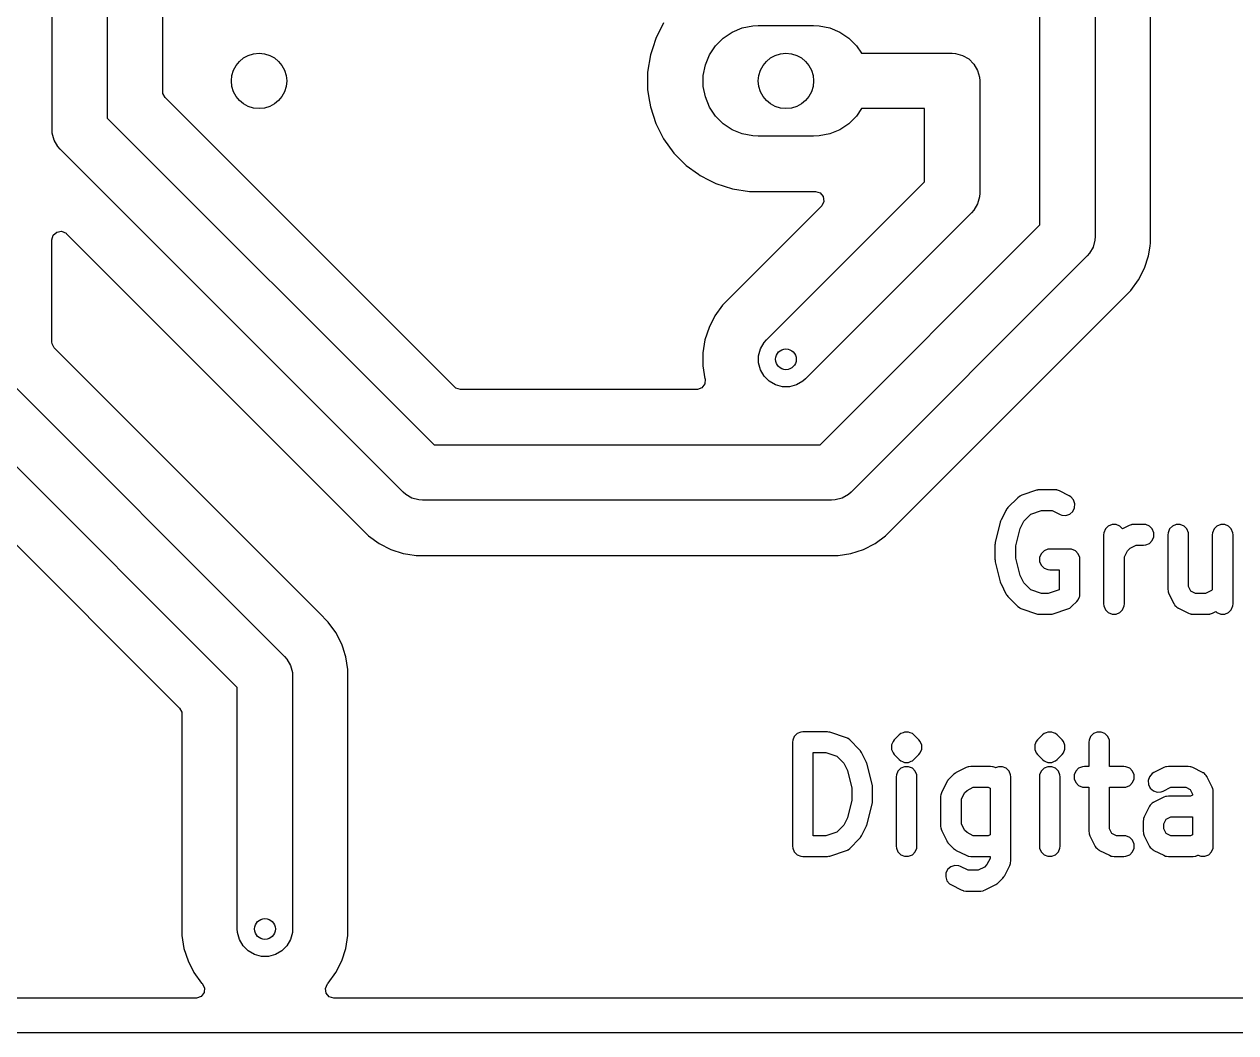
# Model space of a CAD drawing. Extents: x 44.5 to 133, y -119 to -55.5.
# Drawn here: x 60.79 to 78.32, y -119 to -104.42 of the extents above; entities that cross this region are included whole.
import ezdxf

# ---------------------------------------------------------------- set-up
doc = ezdxf.new("R2010")
doc.units = 0
doc.layers.add('BLACK', color=7, linetype='CONTINUOUS')

msp = doc.modelspace()

# ---------------------------------------------------------------- linework, layer by layer
at = {"layer": 'BLACK', "linetype": 'CONTINUOUS'}
for p, q in [((61.996, -95.7678), (61.996, -105.776714)), ((61.196, -105.9424), (61.196, -95.933486)), ((75.4822, -107.322214), (75.4822, -98.8745)), ((76.2822, -99.040186), (76.2822, -107.4879)), ((77.0827, -107.582386), (77.0827, -99.423125)), ((62.7965, -105.393774), (62.7965, -104.192419)), ((70.041132, -104.401151), (69.92676, -104.625616)), ((70.902485, -104.621592), (71.032883, -104.534463)), ((71.032883, -104.534463), (71.177772, -104.474448)), ((71.177772, -104.474448), (71.331586, -104.443852)), ((71.331586, -104.443852), (71.41, -104.44)), ((71.41, -104.44), (72.21, -104.44)), ((72.21, -104.44), (72.288414, -104.443852)), ((72.288414, -104.443852), (72.442228, -104.474448)), ((72.442228, -104.474448), (72.587117, -104.534463)), ((72.587117, -104.534463), (72.717515, -104.621592)), ((69.882934, -104.7605), (69.84891, -104.865215)), ((69.92676, -104.625616), (69.882934, -104.7605)), ((70.704463, -104.862883), (70.791592, -104.732485)), ((70.791592, -104.732485), (70.902485, -104.621592)), ((72.717515, -104.621592), (72.828408, -104.732485)), ((72.828408, -104.732485), (72.900247, -104.84)), ((69.84891, -104.865215), (69.8095, -105.114038)), ((70.644448, -105.007772), (70.704463, -104.862883)), ((72.900247, -104.84), (74.21, -104.84)), ((74.21, -104.84), (74.2102, -104.84)), ((74.2102, -104.84), (74.2117, -104.84)), ((74.2117, -104.84), (74.26391, -104.843422)), ((74.26391, -104.843422), (74.364773, -104.870448)), ((74.364773, -104.870448), (74.455205, -104.922659)), ((74.455205, -104.922659), (74.529041, -104.996495)), ((69.8095, -105.114038), (69.8095, -105.365962)), ((70.613852, -105.161586), (70.644448, -105.007772)), ((74.529041, -104.996495), (74.581252, -105.086927)), ((74.581252, -105.086927), (74.608278, -105.18779)), ((70.613852, -105.318414), (70.613852, -105.161586)), ((74.608278, -105.18779), (74.6117, -105.24)), ((74.6117, -105.24), (74.6117, -106.8626)), ((62.799334, -105.420132), (62.7965, -105.393774)), ((62.832819, -105.481455), (62.799334, -105.420132)), ((69.8095, -105.365962), (69.828231, -105.484225)), ((70.644448, -105.472228), (70.613852, -105.318414)), ((70.704463, -105.617117), (70.644448, -105.472228)), ((67.015945, -109.664581), (62.832819, -105.481455)), ((69.828231, -105.484225), (69.84891, -105.614785)), ((69.84891, -105.614785), (69.92676, -105.854383)), ((70.791592, -105.747515), (70.704463, -105.617117)), ((72.900247, -105.64), (72.828408, -105.747515)), ((73.8117, -105.64), (72.900247, -105.64)), ((73.8117, -106.696914), (73.8117, -105.64)), ((61.996, -105.776714), (66.720686, -110.5014)), ((70.902485, -105.858408), (70.791592, -105.747515)), ((72.828408, -105.747515), (72.717515, -105.858408)), ((61.199422, -105.99461), (61.196, -105.9424)), ((61.226448, -106.095474), (61.199422, -105.99461)), ((69.92676, -105.854383), (70.041132, -106.078848)), ((71.032883, -105.945537), (70.902485, -105.858408)), ((71.177772, -106.005552), (71.032883, -105.945537)), ((72.587117, -105.945537), (72.442228, -106.005552)), ((72.717515, -105.858408), (72.587117, -105.945537)), ((61.278659, -106.185905), (61.226448, -106.095474)), ((70.041132, -106.078848), (70.189201, -106.282649)), ((71.331586, -106.036148), (71.177772, -106.005552)), ((71.41, -106.04), (71.331586, -106.036148)), ((72.21, -106.04), (71.41, -106.04)), ((72.288414, -106.036148), (72.21, -106.04)), ((72.442228, -106.005552), (72.288414, -106.036148)), ((61.313157, -106.225243), (61.278659, -106.185905)), ((66.272157, -111.184243), (61.313157, -106.225243)), ((70.189201, -106.282649), (70.189205, -106.282654)), ((70.189205, -106.282654), (70.367345, -106.460794)), ((70.367345, -106.460794), (70.36735, -106.460798)), ((70.36735, -106.460798), (70.545117, -106.589952)), ((70.545117, -106.589952), (70.571155, -106.60887)), ((70.571155, -106.60887), (70.700513, -106.674781)), ((70.700513, -106.674781), (70.795616, -106.723239)), ((71.527157, -108.981457), (73.8117, -106.696914)), ((70.795616, -106.723239), (70.795618, -106.723239)), ((70.795618, -106.723239), (70.795621, -106.723241)), ((70.795621, -106.723241), (71.035215, -106.80109)), ((71.035215, -106.80109), (71.284038, -106.8405)), ((71.284038, -106.8405), (71.284039, -106.8405)), ((71.284039, -106.8405), (72.236674, -106.8405)), ((72.236674, -106.8405), (72.303713, -106.860185)), ((72.303713, -106.860185), (72.349468, -106.912989)), ((74.6117, -106.8626), (74.608278, -106.91481)), ((72.330387, -107.045703), (72.324355, -107.052181)), ((72.359412, -106.982147), (72.330387, -107.045703)), ((72.349468, -106.912989), (72.359412, -106.982147)), ((74.581252, -107.015674), (74.529041, -107.106105)), ((74.608278, -106.91481), (74.581252, -107.015674)), ((72.324355, -107.052181), (70.894312, -108.482223)), ((74.494543, -107.145443), (72.092843, -109.547143)), ((74.529041, -107.106105), (74.494543, -107.145443)), ((72.303014, -110.5014), (75.4822, -107.322214)), ((61.1933, -107.536826), (61.212985, -107.469787)), ((61.1933, -109.013174), (61.1933, -107.536826)), ((61.212985, -107.469787), (61.265789, -107.424032)), ((61.265789, -107.424032), (61.334947, -107.414088)), ((61.334947, -107.414088), (61.398503, -107.443113)), ((61.398503, -107.443113), (61.404981, -107.449145)), ((61.404981, -107.449145), (65.772926, -111.81709)), ((76.278778, -107.54011), (76.251752, -107.640974)), ((76.2822, -107.4879), (76.278778, -107.54011)), ((76.199541, -107.731405), (76.165043, -107.770743)), ((76.251752, -107.640974), (76.199541, -107.731405)), ((77.05314, -107.769018), (77.075285, -107.629199)), ((77.075285, -107.629199), (77.0827, -107.582386)), ((76.165043, -107.770743), (72.751543, -111.184243)), ((76.994747, -107.948732), (77.05314, -107.769018)), ((76.90896, -108.117099), (76.994747, -107.948732)), ((73.250774, -111.81709), (76.79789, -108.269974)), ((76.79789, -108.269974), (76.90896, -108.117099)), ((70.894312, -108.482223), (70.78324, -108.6351)), ((70.78324, -108.6351), (70.697454, -108.803463)), ((70.697454, -108.803463), (70.639059, -108.983181)), ((61.196134, -109.039532), (61.1933, -109.013174)), ((61.229619, -109.100855), (61.196134, -109.039532)), ((63.155522, -111.026759), (61.229619, -109.100855)), ((70.639059, -108.983181), (70.6095, -109.169813)), ((71.413422, -109.21209), (71.440448, -109.111226)), ((71.440448, -109.111226), (71.492659, -109.020795)), ((71.492659, -109.020795), (71.527157, -108.981457)), ((70.6095, -109.169813), (70.6095, -109.358786)), ((71.413422, -109.31651), (71.413422, -109.21209)), ((71.440448, -109.417374), (71.413422, -109.31651)), ((60.3928, -109.396114), (64.558643, -113.561958)), ((70.6095, -109.358786), (70.63906, -109.545421)), ((71.492659, -109.507805), (71.440448, -109.417374)), ((67.036587, -109.681215), (67.015945, -109.664581)), ((70.595503, -109.674561), (70.530573, -109.700367)), ((70.636173, -109.617748), (70.595503, -109.674561)), ((70.639555, -109.550272), (70.636173, -109.617748)), ((70.63906, -109.545421), (70.639671, -109.547966)), ((70.639822, -109.55023), (70.639555, -109.550272)), ((70.639671, -109.547966), (70.639621, -109.548961)), ((70.639621, -109.548961), (70.639822, -109.55023)), ((71.566495, -109.581641), (71.492659, -109.507805)), ((71.656926, -109.633852), (71.566495, -109.581641)), ((71.75779, -109.660878), (71.656926, -109.633852)), ((71.86221, -109.660878), (71.75779, -109.660878)), ((71.963074, -109.633852), (71.86221, -109.660878)), ((72.053505, -109.581641), (71.963074, -109.633852)), ((72.092843, -109.547143), (72.053505, -109.581641)), ((63.8758, -114.010485), (59.709957, -109.844643)), ((67.103626, -109.7009), (67.036587, -109.681215)), ((70.519094, -109.7009), (67.103626, -109.7009)), ((70.530573, -109.700367), (70.519094, -109.7009)), ((66.720686, -110.5014), (72.303014, -110.5014)), ((59.803281, -111.070044), (63.038981, -114.305744)), ((65.057873, -112.92911), (63.155522, -111.026759)), ((66.311495, -111.218741), (66.272157, -111.184243)), ((66.401926, -111.270952), (66.311495, -111.218741)), ((72.712205, -111.218741), (72.621774, -111.270952)), ((72.751543, -111.184243), (72.712205, -111.218741)), ((75.18546, -111.247536), (75.16273, -111.266191)), ((75.190441, -111.245472), (75.18546, -111.247536)), ((75.194511, -111.241943), (75.190441, -111.245472)), ((75.221362, -111.229955), (75.194511, -111.241943)), ((75.435647, -111.158526), (75.221362, -111.229955)), ((75.450156, -111.155226), (75.435647, -111.158526)), ((75.453818, -111.15371), (75.450156, -111.155226)), ((75.459126, -111.153187), (75.453818, -111.15371)), ((75.464321, -111.152006), (75.459126, -111.153187)), ((75.46827, -111.152286), (75.464321, -111.152006)), ((75.483082, -111.150828), (75.46827, -111.152286)), ((75.697368, -111.150828), (75.483082, -111.150828)), ((75.726632, -111.15371), (75.697368, -111.150828)), ((75.731612, -111.155773), (75.726632, -111.15371)), ((75.736987, -111.156155), (75.731612, -111.155773)), ((75.76445, -111.166664), (75.736987, -111.156155)), ((75.907307, -111.238093), (75.76445, -111.166664)), ((75.932193, -111.253758), (75.907307, -111.238093)), ((75.970539, -111.297973), (75.932193, -111.253758)), ((66.50279, -111.297978), (66.401926, -111.270952)), ((66.555, -111.3014), (66.50279, -111.297978)), ((72.4687, -111.3014), (66.555, -111.3014)), ((72.52091, -111.297978), (72.4687, -111.3014)), ((72.621774, -111.270952), (72.52091, -111.297978)), ((75.004599, -111.427659), (75.001218, -111.431779)), ((75.00744, -111.423146), (75.004599, -111.427659)), ((75.010433, -111.420549), (75.00744, -111.423146)), ((75.019873, -111.409048), (75.010433, -111.420549)), ((75.16273, -111.266191), (75.019873, -111.409048)), ((75.958724, -111.464225), (75.984898, -111.411876)), ((75.989047, -111.353496), (75.970539, -111.297973)), ((75.984898, -111.411876), (75.989047, -111.353496)), ((74.914495, -111.606177), (74.909837, -111.618352)), ((74.918882, -111.5939), (74.914495, -111.606177)), ((74.919526, -111.593029), (74.918882, -111.5939)), ((74.920346, -111.590889), (74.919526, -111.593029)), ((74.991775, -111.448032), (74.920346, -111.590889)), ((74.999702, -111.435438), (74.991775, -111.448032)), ((75.001218, -111.431779), (74.999702, -111.435438)), ((75.196036, -111.710327), (75.249217, -111.603967)), ((75.249217, -111.603967), (75.349823, -111.503361)), ((75.349823, -111.503361), (75.507425, -111.450828)), ((75.507425, -111.450828), (75.661958, -111.450828)), ((75.661958, -111.450828), (75.773142, -111.506421)), ((75.773142, -111.506421), (75.800606, -111.51693)), ((75.800606, -111.51693), (75.858986, -111.521079)), ((75.858986, -111.521079), (75.914508, -111.502572)), ((75.914508, -111.502572), (75.958724, -111.464225)), ((74.908989, -111.621591), (74.837561, -111.907305)), ((74.90976, -111.619432), (74.908989, -111.621591)), ((74.909837, -111.618352), (74.90976, -111.619432)), ((75.133082, -111.962148), (75.196036, -111.710327)), ((76.407392, -111.771564), (76.40451, -111.800828)), ((76.42979, -111.717492), (76.407392, -111.771564)), ((76.471174, -111.676108), (76.42979, -111.717492)), ((76.525246, -111.65371), (76.471174, -111.676108)), ((76.583774, -111.65371), (76.525246, -111.65371)), ((76.637846, -111.676108), (76.583774, -111.65371)), ((76.676649, -111.714911), (76.637846, -111.676108)), ((76.773142, -111.666664), (76.676649, -111.714911)), ((76.800606, -111.656155), (76.773142, -111.666664)), ((76.80598, -111.655773), (76.800606, -111.656155)), ((76.810961, -111.65371), (76.80598, -111.655773)), ((76.840225, -111.650828), (76.810961, -111.65371)), ((76.983082, -111.650828), (76.840225, -111.650828)), ((77.012346, -111.65371), (76.983082, -111.650828)), ((77.066418, -111.676108), (77.012346, -111.65371)), ((77.107802, -111.717492), (77.066418, -111.676108)), ((77.1302, -111.771564), (77.107802, -111.717492)), ((77.1302, -111.830092), (77.1302, -111.771564)), ((77.335963, -111.771564), (77.333081, -111.800828)), ((77.358361, -111.717492), (77.335963, -111.771564)), ((77.399745, -111.676108), (77.358361, -111.717492)), ((77.453817, -111.65371), (77.399745, -111.676108)), ((77.512345, -111.65371), (77.453817, -111.65371)), ((77.566417, -111.676108), (77.512345, -111.65371)), ((77.607801, -111.717492), (77.566417, -111.676108)), ((77.630199, -111.771564), (77.607801, -111.717492)), ((77.633081, -111.800828), (77.630199, -111.771564)), ((77.978821, -111.771564), (77.975939, -111.800828)), ((78.001219, -111.717492), (77.978821, -111.771564)), ((78.042603, -111.676108), (78.001219, -111.717492)), ((78.096675, -111.65371), (78.042603, -111.676108)), ((78.155203, -111.65371), (78.096675, -111.65371)), ((78.209275, -111.676108), (78.155203, -111.65371)), ((78.250659, -111.717492), (78.209275, -111.676108)), ((78.273057, -111.771564), (78.250659, -111.717492)), ((78.275939, -111.800828), (78.273057, -111.771564)), ((65.772926, -111.81709), (65.925801, -111.92816)), ((65.925801, -111.92816), (66.094168, -112.013947)), ((72.929532, -112.013947), (73.097899, -111.92816)), ((73.097899, -111.92816), (73.250774, -111.81709)), ((74.833584, -111.938581), (74.833082, -111.943685)), ((74.833082, -111.943685), (74.833082, -112.157971)), ((74.834878, -111.925443), (74.833259, -111.936394)), ((74.833259, -111.936394), (74.833584, -111.938581)), ((74.835964, -111.914421), (74.834878, -111.925443)), ((74.836811, -111.912376), (74.835964, -111.914421)), ((74.837561, -111.907305), (74.836811, -111.912376)), ((76.40451, -111.800828), (76.40451, -112.800828)), ((76.786221, -111.995535), (76.875635, -111.950828)), ((76.875635, -111.950828), (76.983082, -111.950828)), ((76.983082, -111.950828), (77.012346, -111.947946)), ((77.012346, -111.947946), (77.066418, -111.925548)), ((77.066418, -111.925548), (77.107802, -111.884164)), ((77.107802, -111.884164), (77.1302, -111.830092)), ((77.333081, -111.800828), (77.333081, -112.586542)), ((77.633081, -112.551132), (77.633081, -111.800828)), ((77.975939, -111.800828), (77.975939, -112.595839)), ((78.275939, -112.800828), (78.275939, -111.800828)), ((66.094168, -112.013947), (66.273882, -112.07234)), ((66.273882, -112.07234), (66.34387, -112.083425)), ((66.34387, -112.083425), (66.460513, -112.1019)), ((66.460513, -112.1019), (66.460518, -112.1019)), ((66.460518, -112.1019), (72.563186, -112.1019)), ((72.563186, -112.1019), (72.749818, -112.07234)), ((72.749818, -112.07234), (72.929532, -112.013947)), ((75.133082, -112.139507), (75.133082, -111.962148)), ((75.501219, -112.074635), (75.478821, -112.128707)), ((75.478821, -112.128707), (75.478821, -112.187235)), ((75.542603, -112.033251), (75.501219, -112.074635)), ((75.596675, -112.010853), (75.542603, -112.033251)), ((75.625939, -112.007971), (75.596675, -112.010853)), ((75.911653, -112.007971), (75.625939, -112.007971)), ((75.940917, -112.010853), (75.911653, -112.007971)), ((75.994989, -112.033251), (75.940917, -112.010853)), ((76.036373, -112.074635), (75.994989, -112.033251)), ((76.058771, -112.128707), (76.036373, -112.074635)), ((76.061653, -112.157971), (76.058771, -112.128707)), ((76.70451, -112.121952), (76.749217, -112.032538)), ((76.70451, -112.800828), (76.70451, -112.121952)), ((76.749217, -112.032538), (76.786221, -111.995535)), ((74.833082, -112.157971), (74.833584, -112.163074)), ((74.833584, -112.163074), (74.833259, -112.165262)), ((74.833259, -112.165262), (74.834878, -112.176212)), ((74.834878, -112.176212), (74.835964, -112.187235)), ((74.835964, -112.187235), (74.836811, -112.189279)), ((74.836811, -112.189279), (74.837561, -112.194351)), ((74.837561, -112.194351), (74.908989, -112.480065)), ((75.196036, -112.391328), (75.133082, -112.139507)), ((75.478821, -112.187235), (75.501219, -112.241307)), ((75.501219, -112.241307), (75.542603, -112.282691)), ((75.542603, -112.282691), (75.596675, -112.305089)), ((75.596675, -112.305089), (75.625939, -112.307971)), ((76.061653, -112.657971), (76.061653, -112.157971)), ((74.908989, -112.480065), (74.90976, -112.482223)), ((74.90976, -112.482223), (74.909837, -112.483304)), ((75.249217, -112.497688), (75.196036, -112.391328)), ((75.625939, -112.307971), (75.761653, -112.307971)), ((75.761653, -112.307971), (75.761653, -112.595839)), ((74.909837, -112.483304), (74.914495, -112.495478)), ((74.914495, -112.495478), (74.918882, -112.507756)), ((74.918882, -112.507756), (74.919526, -112.508626)), ((74.919526, -112.508626), (74.920346, -112.510767)), ((74.920346, -112.510767), (74.991775, -112.653624)), ((74.991775, -112.653624), (74.999702, -112.666217)), ((75.349822, -112.598294), (75.249217, -112.497688)), ((75.507425, -112.650828), (75.349822, -112.598294)), ((75.601596, -112.650828), (75.507425, -112.650828)), ((75.759198, -112.598294), (75.601596, -112.650828)), ((75.761653, -112.595839), (75.759198, -112.598294)), ((77.333081, -112.586542), (77.335963, -112.615806)), ((77.335963, -112.615806), (77.338024, -112.620783)), ((77.338024, -112.620783), (77.338407, -112.626161)), ((77.338407, -112.626161), (77.348917, -112.653624)), ((77.348917, -112.653624), (77.420346, -112.796482)), ((77.666313, -112.617596), (77.633081, -112.551132)), ((77.732777, -112.650828), (77.666313, -112.617596)), ((77.876243, -112.650828), (77.732777, -112.650828)), ((77.965655, -112.606122), (77.876243, -112.650828)), ((77.975939, -112.595839), (77.965655, -112.606122)), ((74.999702, -112.666217), (75.001218, -112.669877)), ((75.001218, -112.669877), (75.004599, -112.673996)), ((75.004599, -112.673996), (75.00744, -112.67851)), ((75.00744, -112.67851), (75.010433, -112.681106)), ((75.010433, -112.681106), (75.019873, -112.692608)), ((75.019873, -112.692608), (75.16273, -112.835466)), ((75.946292, -112.835465), (76.01772, -112.764036)), ((76.01772, -112.764036), (76.036374, -112.741306)), ((76.036374, -112.741306), (76.053426, -112.700138)), ((76.053426, -112.700138), (76.058771, -112.687235)), ((76.058771, -112.687235), (76.061653, -112.657971)), ((76.40451, -112.800828), (76.407392, -112.830092)), ((76.407392, -112.830092), (76.42979, -112.884164)), ((76.67923, -112.884164), (76.701628, -112.830092)), ((76.701628, -112.830092), (76.70451, -112.800828)), ((77.420346, -112.796482), (77.423426, -112.801376)), ((77.423426, -112.801376), (77.424196, -112.803684)), ((77.424196, -112.803684), (77.426688, -112.806557)), ((77.426688, -112.806557), (77.436011, -112.821368)), ((77.436011, -112.821368), (77.450222, -112.833692)), ((78.250659, -112.884164), (78.273057, -112.830092)), ((78.273057, -112.830092), (78.275939, -112.800828)), ((65.19149, -113.062727), (65.057873, -112.92911)), ((75.16273, -112.835466), (75.18546, -112.854121)), ((75.18546, -112.854121), (75.190439, -112.856183)), ((75.190439, -112.856183), (75.194511, -112.859715)), ((75.194511, -112.859715), (75.221362, -112.871703)), ((75.221362, -112.871703), (75.435648, -112.943131)), ((75.435648, -112.943131), (75.45016, -112.94643)), ((75.45016, -112.94643), (75.453818, -112.947946)), ((75.453818, -112.947946), (75.45912, -112.948468)), ((75.45912, -112.948468), (75.464322, -112.949651)), ((75.464322, -112.949651), (75.468276, -112.949369)), ((75.468276, -112.949369), (75.483082, -112.950828)), ((75.483082, -112.950828), (75.625939, -112.950828)), ((75.625939, -112.950828), (75.640744, -112.949369)), ((75.640744, -112.949369), (75.644699, -112.949651)), ((75.644699, -112.949651), (75.6499, -112.948468)), ((75.6499, -112.948468), (75.655203, -112.947946)), ((75.655203, -112.947946), (75.65886, -112.94643)), ((75.65886, -112.94643), (75.673373, -112.943131)), ((75.673373, -112.943131), (75.887659, -112.871703)), ((75.887659, -112.871703), (75.91451, -112.859715)), ((75.91451, -112.859715), (75.918583, -112.856181)), ((75.918583, -112.856181), (75.923561, -112.85412)), ((75.923561, -112.85412), (75.946292, -112.835465)), ((76.42979, -112.884164), (76.471174, -112.925548)), ((76.471174, -112.925548), (76.525246, -112.947946)), ((76.525246, -112.947946), (76.583774, -112.947946)), ((76.583774, -112.947946), (76.637846, -112.925548)), ((76.637846, -112.925548), (76.67923, -112.884164)), ((77.450222, -112.833692), (77.462543, -112.847899)), ((77.462543, -112.847899), (77.47735, -112.85722)), ((77.47735, -112.85722), (77.480226, -112.859714)), ((77.480226, -112.859714), (77.482534, -112.860483)), ((77.482534, -112.860483), (77.487428, -112.863564)), ((77.487428, -112.863564), (77.630286, -112.934992)), ((77.630286, -112.934992), (77.657749, -112.945502)), ((77.657749, -112.945502), (77.663124, -112.945883)), ((77.663124, -112.945883), (77.668103, -112.947946)), ((77.668103, -112.947946), (77.697367, -112.950828)), ((77.697367, -112.950828), (77.911653, -112.950828)), ((77.911653, -112.950828), (77.940917, -112.947946)), ((77.940917, -112.947946), (77.945895, -112.945883)), ((77.945895, -112.945883), (77.951271, -112.945502)), ((77.951271, -112.945502), (77.978735, -112.934992)), ((77.978735, -112.934992), (78.027609, -112.910554)), ((78.027609, -112.910554), (78.042603, -112.925548)), ((78.042603, -112.925548), (78.096675, -112.947946)), ((78.096675, -112.947946), (78.155203, -112.947946)), ((78.155203, -112.947946), (78.209275, -112.925548)), ((78.209275, -112.925548), (78.250659, -112.884164)), ((65.302559, -113.2156), (65.19149, -113.062727)), ((65.388345, -113.383963), (65.302559, -113.2156)), ((65.411696, -113.455828), (65.388345, -113.383963)), ((65.412516, -113.458353), (65.411696, -113.455828)), ((65.44674, -113.563681), (65.412516, -113.458353)), ((64.558643, -113.561958), (64.593141, -113.601295)), ((64.593141, -113.601295), (64.645352, -113.691726)), ((64.645352, -113.691726), (64.645352, -113.691727)), ((64.645352, -113.691727), (64.672378, -113.79259)), ((65.4763, -113.750313), (65.44674, -113.563681)), ((64.672378, -113.79259), (64.6758, -113.8448)), ((64.6758, -113.8448), (64.6758, -117.5)), ((65.4763, -116.957553), (65.4763, -113.750313)), ((63.8758, -117.5), (63.8758, -114.010485)), ((63.038981, -114.305744), (63.072466, -114.367067)), ((63.072466, -114.367067), (63.0753, -114.393425)), ((63.0753, -114.393425), (63.0753, -117.594486)), ((71.92979, -114.717492), (71.907392, -114.771564)), ((71.971174, -114.676108), (71.92979, -114.717492)), ((72.025246, -114.65371), (71.971174, -114.676108)), ((72.05451, -114.650828), (72.025246, -114.65371)), ((72.411653, -114.650828), (72.05451, -114.650828)), ((72.426464, -114.652286), (72.411653, -114.650828)), ((72.430414, -114.652006), (72.426464, -114.652286)), ((72.435608, -114.653187), (72.430414, -114.652006)), ((72.440917, -114.65371), (72.435608, -114.653187)), ((72.444579, -114.655227), (72.440917, -114.65371)), ((72.459087, -114.658526), (72.444579, -114.655227)), ((72.673373, -114.729954), (72.459087, -114.658526)), ((72.700224, -114.741943), (72.673373, -114.729954)), ((72.704294, -114.745473), (72.700224, -114.741943)), ((72.709274, -114.747536), (72.704294, -114.745473)), ((72.732005, -114.766191), (72.709274, -114.747536)), ((73.448443, -114.694763), (73.377015, -114.766192)), ((73.471174, -114.676108), (73.448443, -114.694763)), ((73.471175, -114.676107), (73.471174, -114.676108)), ((73.502849, -114.662987), (73.471175, -114.676107)), ((73.525246, -114.65371), (73.502849, -114.662987)), ((73.583774, -114.65371), (73.525246, -114.65371)), ((73.606171, -114.662987), (73.583774, -114.65371)), ((73.637845, -114.676107), (73.606171, -114.662987)), ((73.660576, -114.694762), (73.637845, -114.676107)), ((73.732005, -114.766191), (73.660576, -114.694762)), ((75.519872, -114.694763), (75.448444, -114.766192)), ((75.542603, -114.676108), (75.519872, -114.694763)), ((75.542604, -114.676107), (75.542603, -114.676108)), ((75.574278, -114.662987), (75.542604, -114.676107)), ((75.596675, -114.65371), (75.574278, -114.662987)), ((75.655203, -114.65371), (75.596675, -114.65371)), ((75.6776, -114.662987), (75.655203, -114.65371)), ((75.709274, -114.676107), (75.6776, -114.662987)), ((75.732005, -114.694762), (75.709274, -114.676107)), ((75.803434, -114.766191), (75.732005, -114.694762)), ((76.215505, -114.717492), (76.193107, -114.771564)), ((76.256889, -114.676108), (76.215505, -114.717492)), ((76.310961, -114.65371), (76.256889, -114.676108)), ((76.369489, -114.65371), (76.310961, -114.65371)), ((76.423561, -114.676108), (76.369489, -114.65371)), ((76.464945, -114.717492), (76.423561, -114.676108)), ((76.487343, -114.771564), (76.464945, -114.717492)), ((71.907392, -114.771564), (71.90451, -114.800828)), ((71.90451, -114.800828), (71.90451, -116.300828)), ((72.874862, -114.909048), (72.732005, -114.766191)), ((72.884302, -114.92055), (72.874862, -114.909048)), ((72.887295, -114.923146), (72.884302, -114.92055)), ((72.890133, -114.927655), (72.887295, -114.923146)), ((72.893517, -114.931778), (72.890133, -114.927655)), ((72.895033, -114.93544), (72.893517, -114.931778)), ((73.338191, -114.837619), (73.335964, -114.842995)), ((73.335964, -114.842995), (73.335964, -114.901521)), ((73.335964, -114.901521), (73.33819, -114.906894)), ((73.33819, -114.906894), (73.358361, -114.955592)), ((73.358361, -114.788922), (73.338191, -114.837619)), ((73.358365, -114.788917), (73.358361, -114.788922)), ((73.377015, -114.766192), (73.358365, -114.788917)), ((73.75066, -114.788922), (73.732005, -114.766191)), ((73.773057, -114.842994), (73.75066, -114.788922)), ((73.75066, -114.955592), (73.773057, -114.90152)), ((73.773057, -114.90152), (73.773057, -114.842994)), ((75.40962, -114.837619), (75.407393, -114.842995)), ((75.407393, -114.842995), (75.407393, -114.901521)), ((75.407393, -114.901521), (75.409619, -114.906894)), ((75.409619, -114.906894), (75.42979, -114.955592)), ((75.42979, -114.788922), (75.40962, -114.837619)), ((75.429794, -114.788917), (75.42979, -114.788922)), ((75.448444, -114.766192), (75.429794, -114.788917)), ((75.822089, -114.788922), (75.803434, -114.766191)), ((75.844486, -114.842994), (75.822089, -114.788922)), ((75.822089, -114.955592), (75.844486, -114.90152)), ((75.844486, -114.90152), (75.844486, -114.842994)), ((76.193107, -114.771564), (76.190225, -114.800828)), ((76.190225, -114.800828), (76.190225, -115.150828)), ((76.490225, -114.800828), (76.487343, -114.771564)), ((76.490225, -115.150828), (76.490225, -114.800828)), ((72.20451, -116.150828), (72.20451, -114.950828)), ((72.20451, -114.950828), (72.387313, -114.950828)), ((72.387313, -114.950828), (72.544911, -115.003361)), ((72.544911, -115.003361), (72.645518, -115.103968)), ((72.645518, -115.103968), (72.698697, -115.210327)), ((72.90296, -114.948032), (72.895033, -114.93544)), ((72.974389, -115.090888), (72.90296, -114.948032)), ((72.975208, -115.09303), (72.974389, -115.090888)), ((72.975853, -115.0939), (72.975208, -115.09303)), ((72.980237, -115.106171), (72.975853, -115.0939)), ((72.984898, -115.118352), (72.980237, -115.106171)), ((73.358361, -114.955592), (73.377016, -114.978323)), ((73.377016, -114.978323), (73.448444, -115.049751)), ((73.448444, -115.049751), (73.471174, -115.068406)), ((73.471174, -115.068406), (73.493571, -115.077682)), ((73.493571, -115.077682), (73.525246, -115.090803)), ((73.525246, -115.090803), (73.583774, -115.090803)), ((73.583774, -115.090803), (73.622008, -115.074965)), ((73.622008, -115.074965), (73.637845, -115.068406)), ((73.637845, -115.068406), (73.637849, -115.068401)), ((73.637849, -115.068401), (73.660575, -115.049752)), ((73.660575, -115.049752), (73.732004, -114.978324)), ((73.732004, -114.978324), (73.750659, -114.955593)), ((73.750659, -114.955593), (73.75066, -114.955592)), ((75.42979, -114.955592), (75.448445, -114.978323)), ((75.448445, -114.978323), (75.519873, -115.049751)), ((75.519873, -115.049751), (75.542603, -115.068406)), ((75.542603, -115.068406), (75.565, -115.077682)), ((75.565, -115.077682), (75.596675, -115.090803)), ((75.596675, -115.090803), (75.655203, -115.090803)), ((75.655203, -115.090803), (75.693437, -115.074965)), ((75.693437, -115.074965), (75.709274, -115.068406)), ((75.709274, -115.068406), (75.709278, -115.068401)), ((75.709278, -115.068401), (75.732004, -115.049752)), ((75.732004, -115.049752), (75.803433, -114.978324)), ((75.803433, -114.978324), (75.822088, -114.955593)), ((75.822088, -114.955593), (75.822089, -114.955592)), ((72.698697, -115.210327), (72.761653, -115.462148)), ((72.984974, -115.119432), (72.984898, -115.118352)), ((72.985746, -115.121591), (72.984974, -115.119432)), ((73.057174, -115.407305), (72.985746, -115.121591)), ((73.407392, -115.271564), (73.40451, -115.300828)), ((73.42979, -115.217492), (73.407392, -115.271564)), ((73.471174, -115.176108), (73.42979, -115.217492)), ((73.525246, -115.15371), (73.471174, -115.176108)), ((73.583774, -115.15371), (73.525246, -115.15371)), ((73.637846, -115.176108), (73.583774, -115.15371)), ((73.67923, -115.217492), (73.637846, -115.176108)), ((73.701628, -115.271564), (73.67923, -115.217492)), ((73.70451, -115.300828), (73.701628, -115.271564)), ((74.23416, -115.26619), (74.162731, -115.337618)), ((74.24566, -115.256751), (74.23416, -115.26619)), ((74.248257, -115.253758), (74.24566, -115.256751)), ((74.252769, -115.250917), (74.248257, -115.253758)), ((74.25689, -115.247536), (74.252769, -115.250917)), ((74.260549, -115.24602), (74.25689, -115.247536)), ((74.273143, -115.238093), (74.260549, -115.24602)), ((74.415999, -115.166664), (74.273143, -115.238093)), ((74.443463, -115.156155), (74.415999, -115.166664)), ((74.448837, -115.155773), (74.443463, -115.156155)), ((74.453818, -115.15371), (74.448837, -115.155773)), ((74.483082, -115.150828), (74.453818, -115.15371)), ((74.768796, -115.150828), (74.483082, -115.150828)), ((74.79806, -115.15371), (74.768796, -115.150828)), ((74.803037, -115.155771), (74.79806, -115.15371)), ((74.808415, -115.156154), (74.803037, -115.155771)), ((74.835878, -115.166664), (74.808415, -115.156154)), ((74.842782, -115.170116), (74.835878, -115.166664)), ((74.88239, -115.15371), (74.842782, -115.170116)), ((74.940918, -115.15371), (74.88239, -115.15371)), ((74.99499, -115.176108), (74.940918, -115.15371)), ((75.036374, -115.217492), (74.99499, -115.176108)), ((75.058772, -115.271564), (75.036374, -115.217492)), ((75.061654, -115.300828), (75.058772, -115.271564)), ((75.478821, -115.271564), (75.475939, -115.300828)), ((75.501219, -115.217492), (75.478821, -115.271564)), ((75.542603, -115.176108), (75.501219, -115.217492)), ((75.596675, -115.15371), (75.542603, -115.176108)), ((75.655203, -115.15371), (75.596675, -115.15371)), ((75.709275, -115.176108), (75.655203, -115.15371)), ((75.750659, -115.217492), (75.709275, -115.176108)), ((75.773057, -115.271564), (75.750659, -115.217492)), ((75.775939, -115.300828), (75.773057, -115.271564)), ((76.00122, -115.217492), (75.978822, -115.271564)), ((75.978822, -115.271564), (75.978822, -115.330092)), ((76.042604, -115.176108), (76.00122, -115.217492)), ((76.096676, -115.15371), (76.042604, -115.176108)), ((76.12594, -115.150828), (76.096676, -115.15371)), ((76.190225, -115.150828), (76.12594, -115.150828)), ((76.697368, -115.150828), (76.490225, -115.150828)), ((76.726632, -115.15371), (76.697368, -115.150828)), ((76.780704, -115.176108), (76.726632, -115.15371)), ((76.822088, -115.217492), (76.780704, -115.176108)), ((76.844486, -115.271564), (76.822088, -115.217492)), ((76.844486, -115.330092), (76.844486, -115.271564)), ((77.1054, -115.253758), (77.067054, -115.297973)), ((77.130286, -115.238093), (77.1054, -115.253758)), ((77.273144, -115.166664), (77.130286, -115.238093)), ((77.300607, -115.156154), (77.273144, -115.166664)), ((77.305984, -115.155771), (77.300607, -115.156154)), ((77.310962, -115.15371), (77.305984, -115.155771)), ((77.340226, -115.150828), (77.310962, -115.15371)), ((77.62594, -115.150828), (77.340226, -115.150828)), ((77.655204, -115.15371), (77.62594, -115.150828)), ((77.660184, -115.155773), (77.655204, -115.15371)), ((77.665559, -115.156155), (77.660184, -115.155773)), ((77.693022, -115.166664), (77.665559, -115.156155)), ((77.835879, -115.238093), (77.693022, -115.166664)), ((77.840769, -115.241171), (77.835879, -115.238093)), ((77.843081, -115.241942), (77.840769, -115.241171)), ((77.845959, -115.244438), (77.843081, -115.241942)), ((77.860765, -115.253758), (77.845959, -115.244438)), ((77.873086, -115.267965), (77.860765, -115.253758)), ((77.887296, -115.280289), (77.873086, -115.267965)), ((77.896618, -115.295098), (77.887296, -115.280289)), ((73.057923, -115.412376), (73.057174, -115.407305)), ((73.058771, -115.414421), (73.057923, -115.412376)), ((73.059856, -115.425443), (73.058771, -115.414421)), ((73.061476, -115.436394), (73.059856, -115.425443)), ((73.06115, -115.438581), (73.061476, -115.436394)), ((73.061653, -115.443685), (73.06115, -115.438581)), ((73.061653, -115.657971), (73.061653, -115.443685)), ((73.40451, -115.300828), (73.40451, -116.300828)), ((73.70451, -116.300828), (73.70451, -115.300828)), ((74.134632, -115.376603), (74.063204, -115.51946)), ((74.14256, -115.364007), (74.134632, -115.376603)), ((74.144076, -115.360349), (74.14256, -115.364007)), ((74.147455, -115.356231), (74.144076, -115.360349)), ((74.150297, -115.351717), (74.147455, -115.356231)), ((74.153291, -115.34912), (74.150297, -115.351717)), ((74.162731, -115.337618), (74.153291, -115.34912)), ((74.429078, -115.495535), (74.518492, -115.450828)), ((74.518492, -115.450828), (74.733386, -115.450828)), ((74.733386, -115.450828), (74.761654, -115.464962)), ((75.061654, -116.515114), (75.061654, -115.300828)), ((75.475939, -115.300828), (75.475939, -116.300828)), ((75.775939, -116.300828), (75.775939, -115.300828)), ((75.978822, -115.330092), (76.00122, -115.384164)), ((76.00122, -115.384164), (76.042604, -115.425548)), ((76.042604, -115.425548), (76.096676, -115.447946)), ((76.096676, -115.447946), (76.12594, -115.450828)), ((76.12594, -115.450828), (76.190225, -115.450828)), ((76.190225, -115.450828), (76.190225, -116.086542)), ((76.490225, -116.051132), (76.490225, -115.450828)), ((76.490225, -115.450828), (76.697368, -115.450828)), ((76.697368, -115.450828), (76.726632, -115.447946)), ((76.726632, -115.447946), (76.780704, -115.425548)), ((76.780704, -115.425548), (76.822088, -115.384164)), ((76.822088, -115.384164), (76.844486, -115.330092)), ((77.067054, -115.297973), (77.048546, -115.353495)), ((77.048546, -115.353495), (77.052694, -115.411876)), ((77.052694, -115.411876), (77.078869, -115.464225)), ((77.26445, -115.506421), (77.375636, -115.450828)), ((77.375636, -115.450828), (77.59053, -115.450828)), ((77.59053, -115.450828), (77.656994, -115.48406)), ((77.899111, -115.297973), (77.896618, -115.295098)), ((77.89988, -115.30028), (77.899111, -115.297973)), ((77.902961, -115.305175), (77.89988, -115.30028)), ((77.97439, -115.448031), (77.902961, -115.305175)), ((77.984899, -115.475495), (77.97439, -115.448031)), ((72.761653, -115.462148), (72.761653, -115.639507)), ((74.05025, -115.557278), (74.047368, -115.586542)), ((74.047368, -115.586542), (74.047368, -116.015114)), ((74.052312, -115.552299), (74.05025, -115.557278)), ((74.052694, -115.546924), (74.052312, -115.552299)), ((74.063204, -115.51946), (74.052694, -115.546924)), ((74.347368, -115.621951), (74.392073, -115.53254)), ((74.347368, -115.979704), (74.347368, -115.621951)), ((74.392073, -115.53254), (74.429078, -115.495535)), ((74.761654, -115.464962), (74.761654, -116.136694)), ((77.078869, -115.464225), (77.123084, -115.502571)), ((77.123084, -115.502571), (77.178606, -115.521079)), ((77.273145, -115.595235), (77.130287, -115.666664)), ((77.178606, -115.521079), (77.236987, -115.516931)), ((77.236987, -115.516931), (77.26445, -115.506421)), ((77.300608, -115.584726), (77.273145, -115.595235)), ((77.305983, -115.584344), (77.300608, -115.584726)), ((77.310962, -115.582282), (77.305983, -115.584344)), ((77.340226, -115.5794), (77.310962, -115.582282)), ((77.661958, -115.5794), (77.340226, -115.5794)), ((77.656994, -115.48406), (77.690226, -115.550524)), ((77.690226, -115.565266), (77.661958, -115.5794)), ((77.690226, -115.550524), (77.690226, -115.565266)), ((77.98528, -115.480869), (77.984899, -115.475495)), ((77.987344, -115.48585), (77.98528, -115.480869)), ((77.990226, -115.515114), (77.987344, -115.48585)), ((77.990226, -116.300828), (77.990226, -115.515114)), ((72.761653, -115.639507), (72.698697, -115.891328)), ((72.985746, -115.980065), (73.057174, -115.694351)), ((73.057174, -115.694351), (73.057923, -115.689279)), ((73.057923, -115.689279), (73.058771, -115.687235)), ((73.058771, -115.687235), (73.059856, -115.676212)), ((73.059856, -115.676212), (73.061476, -115.665262)), ((73.06115, -115.663074), (73.061653, -115.657971)), ((73.061476, -115.665262), (73.06115, -115.663074)), ((77.063204, -115.733746), (76.991776, -115.876603)), ((77.066283, -115.728853), (77.063204, -115.733746)), ((77.067054, -115.726543), (77.066283, -115.728853)), ((77.069548, -115.723666), (77.067054, -115.726543)), ((77.078869, -115.70886), (77.069548, -115.723666)), ((77.093076, -115.696538), (77.078869, -115.70886)), ((77.105401, -115.682328), (77.093076, -115.696538)), ((77.120208, -115.673007), (77.105401, -115.682328)), ((77.123084, -115.670514), (77.120208, -115.673007)), ((77.125393, -115.669744), (77.123084, -115.670514)), ((77.130287, -115.666664), (77.125393, -115.669744)), ((72.698697, -115.891328), (72.645518, -115.997688)), ((72.980237, -115.995484), (72.984898, -115.983304)), ((72.984898, -115.983304), (72.984974, -115.982223)), ((72.984974, -115.982223), (72.985746, -115.980065)), ((74.392073, -116.069116), (74.347368, -115.979704)), ((76.978822, -115.914421), (76.97594, -115.943685)), ((76.97594, -115.943685), (76.97594, -116.086542)), ((76.980884, -115.909442), (76.978822, -115.914421)), ((76.981266, -115.904067), (76.980884, -115.909442)), ((76.991776, -115.876603), (76.981266, -115.904067)), ((77.27594, -115.979094), (77.309171, -115.912631)), ((77.27594, -116.051133), (77.27594, -115.979094)), ((77.309171, -115.912631), (77.375635, -115.8794)), ((77.375635, -115.8794), (77.690226, -115.8794)), ((77.690226, -115.8794), (77.690226, -116.136694)), ((72.38731, -116.150828), (72.20451, -116.150828)), ((72.544912, -116.098294), (72.38731, -116.150828)), ((72.645518, -115.997688), (72.544912, -116.098294)), ((72.895032, -116.166217), (72.90296, -116.153624)), ((72.90296, -116.153624), (72.974389, -116.010768)), ((72.974389, -116.010768), (72.975208, -116.008625)), ((72.975208, -116.008625), (72.975853, -116.007756)), ((72.975853, -116.007756), (72.980237, -115.995484)), ((74.047368, -116.015114), (74.05025, -116.044378)), ((74.05025, -116.044378), (74.052312, -116.049356)), ((74.052312, -116.049356), (74.052694, -116.054732)), ((74.052694, -116.054732), (74.063204, -116.082196)), ((74.063204, -116.082196), (74.134632, -116.225053)), ((74.429078, -116.106121), (74.392073, -116.069116)), ((74.518492, -116.150828), (74.429078, -116.106121)), ((74.733387, -116.150828), (74.518492, -116.150828)), ((74.761654, -116.136694), (74.733387, -116.150828)), ((76.190225, -116.086542), (76.193107, -116.115806)), ((76.193107, -116.115806), (76.195168, -116.120783)), ((76.195168, -116.120783), (76.195551, -116.126161)), ((76.195551, -116.126161), (76.206061, -116.153624)), ((76.206061, -116.153624), (76.27749, -116.296482)), ((76.523457, -116.117596), (76.490225, -116.051132)), ((76.589921, -116.150828), (76.523457, -116.117596)), ((76.697368, -116.150828), (76.589921, -116.150828)), ((76.726632, -116.15371), (76.697368, -116.150828)), ((76.780704, -116.176108), (76.726632, -116.15371)), ((76.97594, -116.086542), (76.978822, -116.115806)), ((76.978822, -116.115806), (76.980884, -116.120784)), ((76.980884, -116.120784), (76.981266, -116.12616)), ((76.981266, -116.12616), (76.991776, -116.153623)), ((76.991776, -116.153623), (77.063204, -116.296482)), ((77.309172, -116.117597), (77.27594, -116.051133)), ((77.375635, -116.150828), (77.309172, -116.117597)), ((77.661959, -116.150828), (77.375635, -116.150828)), ((77.690226, -116.136694), (77.661959, -116.150828)), ((71.90451, -116.300828), (71.907392, -116.330092)), ((71.907392, -116.330092), (71.92979, -116.384164)), ((72.709275, -116.354121), (72.732005, -116.335466)), ((72.732005, -116.335466), (72.874862, -116.192608)), ((72.874862, -116.192608), (72.8843, -116.181106)), ((72.8843, -116.181106), (72.887295, -116.17851)), ((72.887295, -116.17851), (72.890135, -116.173996)), ((72.890135, -116.173996), (72.893517, -116.169877)), ((72.893517, -116.169877), (72.895032, -116.166217)), ((73.40451, -116.300828), (73.407392, -116.330092)), ((73.407392, -116.330092), (73.42979, -116.384164)), ((73.67923, -116.384164), (73.701628, -116.330092)), ((73.701628, -116.330092), (73.70451, -116.300828)), ((74.134632, -116.225053), (74.142559, -116.237646)), ((74.142559, -116.237646), (74.144075, -116.241306)), ((74.144075, -116.241306), (74.147456, -116.245425)), ((74.147456, -116.245425), (74.150297, -116.249939)), ((74.150297, -116.249939), (74.15329, -116.252535)), ((74.15329, -116.252535), (74.16273, -116.264037)), ((74.16273, -116.264037), (74.234159, -116.335466)), ((74.234159, -116.335466), (74.245663, -116.344907)), ((75.475939, -116.300828), (75.478821, -116.330092)), ((75.478821, -116.330092), (75.501219, -116.384164)), ((75.750659, -116.384164), (75.773057, -116.330092)), ((75.773057, -116.330092), (75.775939, -116.300828)), ((76.27749, -116.296482), (76.28057, -116.301376)), ((76.28057, -116.301376), (76.28134, -116.303684)), ((76.28134, -116.303684), (76.283832, -116.306557)), ((76.283832, -116.306557), (76.293155, -116.321368)), ((76.293155, -116.321368), (76.307366, -116.333692)), ((76.307366, -116.333692), (76.319687, -116.347899)), ((76.822088, -116.217492), (76.780704, -116.176108)), ((76.844486, -116.271564), (76.822088, -116.217492)), ((76.822088, -116.384164), (76.844486, -116.330092)), ((76.844486, -116.330092), (76.844486, -116.271564)), ((77.063204, -116.296482), (77.066283, -116.301374)), ((77.066283, -116.301374), (77.067054, -116.303685)), ((77.067054, -116.303685), (77.069549, -116.306562)), ((77.069549, -116.306562), (77.078869, -116.321367)), ((77.078869, -116.321367), (77.093075, -116.333688)), ((77.093075, -116.333688), (77.105401, -116.3479)), ((77.964946, -116.384164), (77.987344, -116.330092)), ((77.987344, -116.330092), (77.990226, -116.300828)), ((71.92979, -116.384164), (71.971174, -116.425548)), ((71.971174, -116.425548), (72.025246, -116.447946)), ((72.025246, -116.447946), (72.05451, -116.450828)), ((72.05451, -116.450828), (72.411653, -116.450828)), ((72.411653, -116.450828), (72.426458, -116.449369)), ((72.426458, -116.449369), (72.430413, -116.449651)), ((72.430413, -116.449651), (72.435614, -116.448468)), ((72.435614, -116.448468), (72.440917, -116.447946)), ((72.440917, -116.447946), (72.444574, -116.44643)), ((72.444574, -116.44643), (72.459087, -116.443131)), ((72.459087, -116.443131), (72.673373, -116.371703)), ((72.673373, -116.371703), (72.700224, -116.359715)), ((72.700224, -116.359715), (72.704295, -116.356183)), ((72.704295, -116.356183), (72.709275, -116.354121)), ((73.42979, -116.384164), (73.471174, -116.425548)), ((73.471174, -116.425548), (73.525246, -116.447946)), ((73.525246, -116.447946), (73.583774, -116.447946)), ((73.583774, -116.447946), (73.637846, -116.425548)), ((73.637846, -116.425548), (73.67923, -116.384164)), ((74.245663, -116.344907), (74.248258, -116.347899)), ((74.248258, -116.347899), (74.252767, -116.350737)), ((74.252767, -116.350737), (74.25689, -116.354121)), ((74.25689, -116.354121), (74.260551, -116.355637)), ((74.260551, -116.355637), (74.273143, -116.363564)), ((74.273143, -116.363564), (74.416001, -116.434992)), ((74.416001, -116.434992), (74.443464, -116.445502)), ((74.443464, -116.445502), (74.448839, -116.445883)), ((74.448839, -116.445883), (74.453818, -116.447946)), ((74.453818, -116.447946), (74.483082, -116.450828)), ((74.483082, -116.450828), (74.761654, -116.450828)), ((74.761654, -116.479703), (74.716947, -116.569116)), ((74.761654, -116.450828), (74.761654, -116.479703)), ((75.501219, -116.384164), (75.542603, -116.425548)), ((75.542603, -116.425548), (75.596675, -116.447946)), ((75.596675, -116.447946), (75.655203, -116.447946)), ((75.655203, -116.447946), (75.709275, -116.425548)), ((75.709275, -116.425548), (75.750659, -116.384164)), ((76.319687, -116.347899), (76.334494, -116.35722)), ((76.334494, -116.35722), (76.33737, -116.359714)), ((76.33737, -116.359714), (76.339678, -116.360483)), ((76.339678, -116.360483), (76.344572, -116.363564)), ((76.344572, -116.363564), (76.48743, -116.434992)), ((76.48743, -116.434992), (76.514893, -116.445502)), ((76.514893, -116.445502), (76.520268, -116.445883)), ((76.520268, -116.445883), (76.525247, -116.447946)), ((76.525247, -116.447946), (76.554511, -116.450828)), ((76.554511, -116.450828), (76.697368, -116.450828)), ((76.697368, -116.450828), (76.726632, -116.447946)), ((76.726632, -116.447946), (76.780704, -116.425548)), ((76.780704, -116.425548), (76.822088, -116.384164)), ((77.105401, -116.3479), (77.120205, -116.357218)), ((77.120205, -116.357218), (77.123083, -116.359714)), ((77.123083, -116.359714), (77.125394, -116.360484)), ((77.125394, -116.360484), (77.130287, -116.363564)), ((77.130287, -116.363564), (77.273145, -116.434993)), ((77.273145, -116.434993), (77.300608, -116.445502)), ((77.300608, -116.445502), (77.305983, -116.445883)), ((77.305983, -116.445883), (77.310962, -116.447946)), ((77.310962, -116.447946), (77.340226, -116.450828)), ((77.340226, -116.450828), (77.697368, -116.450828)), ((77.697368, -116.450828), (77.726632, -116.447946)), ((77.726632, -116.447946), (77.73161, -116.445883)), ((77.73161, -116.445883), (77.736986, -116.445502)), ((77.736986, -116.445502), (77.764449, -116.434992)), ((77.764449, -116.434992), (77.771354, -116.431539)), ((77.771354, -116.431539), (77.810962, -116.447946)), ((77.810962, -116.447946), (77.86949, -116.447946)), ((77.86949, -116.447946), (77.923562, -116.425548)), ((77.923562, -116.425548), (77.964946, -116.384164)), ((74.150296, -116.637433), (74.124122, -116.689782)), ((74.194511, -116.599086), (74.150296, -116.637433)), ((74.250034, -116.580578), (74.194511, -116.599086)), ((74.308414, -116.584726), (74.250034, -116.580578)), ((74.335877, -116.595236), (74.308414, -116.584726)), ((74.447063, -116.650828), (74.335877, -116.595236)), ((74.590529, -116.650828), (74.447063, -116.650828)), ((74.679941, -116.606122), (74.590529, -116.650828)), ((74.716947, -116.569116), (74.679941, -116.606122)), ((74.974389, -116.725053), (75.045818, -116.582197)), ((75.045818, -116.582197), (75.056327, -116.554733)), ((75.056327, -116.554733), (75.056708, -116.549358)), ((75.056708, -116.549358), (75.058772, -116.544378)), ((75.058772, -116.544378), (75.061654, -116.515114)), ((74.124122, -116.689782), (74.119974, -116.748162)), ((74.119974, -116.748162), (74.138482, -116.803685)), ((74.138482, -116.803685), (74.176829, -116.8479)), ((74.176829, -116.8479), (74.201715, -116.863564)), ((74.835878, -116.863564), (74.848471, -116.855636)), ((74.848471, -116.855636), (74.852131, -116.854121)), ((74.852131, -116.854121), (74.85625, -116.850739)), ((74.85625, -116.850739), (74.860764, -116.847899)), ((74.860764, -116.847899), (74.86336, -116.844905)), ((74.86336, -116.844905), (74.874862, -116.835466)), ((74.874862, -116.835466), (74.946291, -116.764037)), ((74.946291, -116.764037), (74.955729, -116.752535)), ((74.955729, -116.752535), (74.958724, -116.749939)), ((74.958724, -116.749939), (74.961564, -116.745425)), ((74.961564, -116.745425), (74.964946, -116.741306)), ((74.964946, -116.741306), (74.966461, -116.737646)), ((74.966461, -116.737646), (74.974389, -116.725053)), ((65.4763, -117.594486), (65.4763, -116.957553)), ((74.201715, -116.863564), (74.344573, -116.934993)), ((74.344573, -116.934993), (74.372036, -116.945502)), ((74.372036, -116.945502), (74.377411, -116.945883)), ((74.377411, -116.945883), (74.38239, -116.947946)), ((74.38239, -116.947946), (74.411654, -116.950828)), ((74.411654, -116.950828), (74.625939, -116.950828)), ((74.625939, -116.950828), (74.655203, -116.947946)), ((74.655203, -116.947946), (74.660181, -116.945883)), ((74.660181, -116.945883), (74.665557, -116.945502)), ((74.665557, -116.945502), (74.693021, -116.934992)), ((74.693021, -116.934992), (74.835878, -116.863564)), ((63.879222, -117.55221), (63.8758, -117.5)), ((63.906248, -117.653073), (63.879222, -117.55221)), ((64.672378, -117.55221), (64.645352, -117.653073)), ((64.6758, -117.5), (64.672378, -117.55221)), ((63.0753, -117.594486), (63.104859, -117.781118)), ((63.958459, -117.743505), (63.906248, -117.653073)), ((64.645352, -117.653073), (64.593141, -117.743505)), ((65.44674, -117.781118), (65.4763, -117.594486)), ((63.104859, -117.781118), (63.163254, -117.960836)), ((64.032295, -117.817341), (63.958459, -117.743505)), ((64.122727, -117.869552), (64.032295, -117.817341)), ((64.22359, -117.896578), (64.122727, -117.869552)), ((64.32801, -117.896578), (64.22359, -117.896578)), ((64.428873, -117.869552), (64.32801, -117.896578)), ((64.519305, -117.817341), (64.428873, -117.869552)), ((64.593141, -117.743505), (64.519305, -117.817341)), ((65.388347, -117.960832), (65.44674, -117.781118)), ((63.163254, -117.960836), (63.24904, -118.129199)), ((65.30256, -118.129199), (65.388347, -117.960832)), ((63.24904, -118.129199), (63.36011, -118.282073)), ((65.19149, -118.282073), (65.30256, -118.129199)), ((63.394357, -118.418834), (63.352485, -118.474767)), ((63.36011, -118.282073), (63.360112, -118.282075)), ((63.360112, -118.282075), (63.365856, -118.287819)), ((63.365856, -118.287819), (63.399341, -118.349142)), ((63.399341, -118.349142), (63.394357, -118.418834)), ((65.150687, -118.357853), (65.179712, -118.294297)), ((65.160631, -118.427011), (65.150687, -118.357853)), ((65.206386, -118.479815), (65.160631, -118.427011)), ((65.179712, -118.294297), (65.185744, -118.287819)), ((65.185744, -118.287819), (65.19149, -118.282073)), ((63.278175, -118.4995), (45.1245, -118.4995)), ((63.287021, -118.499184), (63.278175, -118.4995)), ((63.352485, -118.474767), (63.287021, -118.499184)), ((65.273425, -118.4995), (65.206386, -118.479815)), ((132.3755, -118.4995), (65.273425, -118.4995)), ((133, -119), (44.5, -119))]:
    msp.add_line(p, q, dxfattribs=at)
at = {"layer": 'BLACK'}
for centre, radius in [((64.19, -105.24), 0.4), ((71.81, -105.24), 0.4), ((71.81, -109.2643), 0.15), ((64.2758, -117.5), 0.15)]:
    msp.add_circle(centre, radius, dxfattribs=at)
at = {"layer": 'WHITE'}
for centre, radius in [((64.19, -105.24), 0.4), ((71.81, -105.24), 0.4), ((71.81, -109.2643), 0.15), ((64.2758, -117.5), 0.15)]:
    msp.add_circle(centre, radius, dxfattribs=at)

doc.saveas('drawing.dxf')
